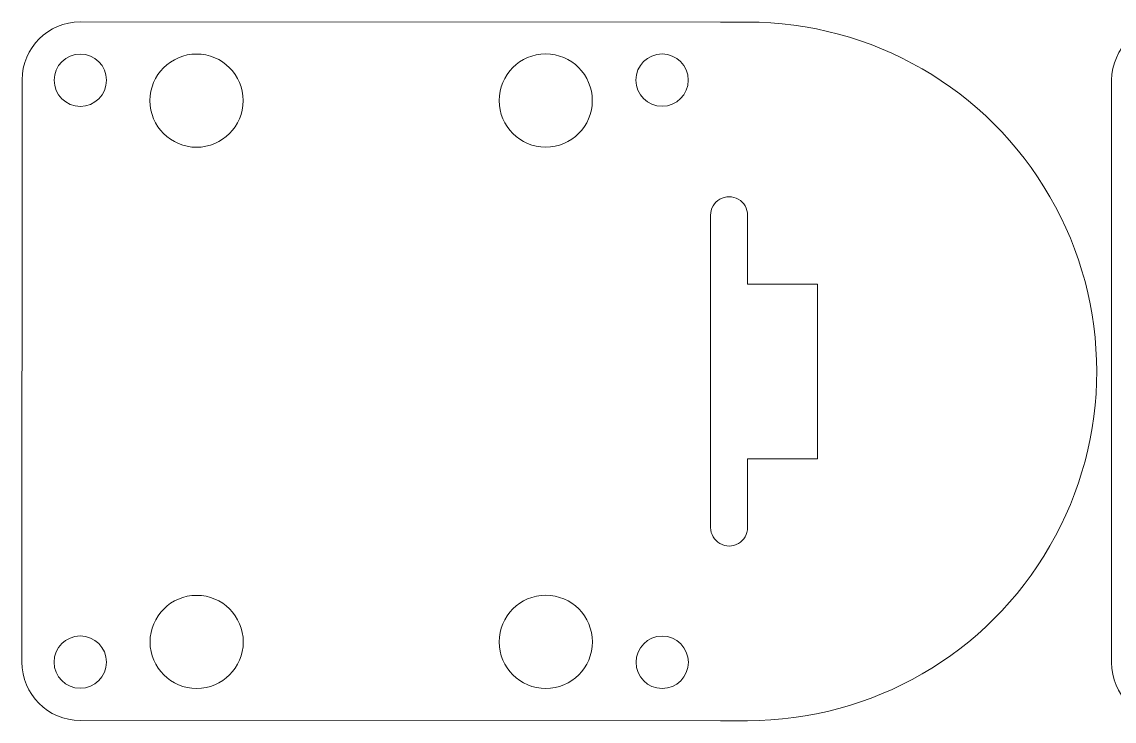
# Model space of a CAD drawing. Header units: inches. Extents: x -11.8 to 6.2, y -5.8 to 5.2.
# Drawn here: x -11.75 to -8.055, y 2.847 to 5.211 of the extents above; entities that cross this region are included whole.
import ezdxf

# ---------------------------------------------------------------- set-up
doc = ezdxf.new("R2010")
doc.units = ezdxf.units.IN
doc.header["$MEASUREMENT"] = 0
doc.layers.add('VIEW_HATCHES', color=7, linetype='Continuous')

msp = doc.modelspace()

# ---------------------------------------------------------------- linework, layer by layer
at = {"layer": 'VIEW_HATCHES', "color": 4, "lineweight": 5}
for points in [[(-9.2951, 2.8485), (-8.8731, 2.8485), (-8.4832, 3.0737), (-8.2723, 3.4392), (-8.2723, 3.4392), (-8.0613, 3.8047), (-8.0614, 4.2549), (-8.2724, 4.6203), (-8.2724, 4.6203), (-8.4835, 4.9858), (-8.8734, 5.2108), (-9.2955, 5.2108), (-9.2955, 5.2108), (-9.2955, 5.2108), (-9.2955, 5.2108), (-9.2955, 5.2108), (-9.2955, 5.2108), (-9.2955, 5.2108), (-9.387, 5.2108), (-9.387, 5.2108), (-9.387, 5.2108), (-9.387, 5.2108), (-9.387, 5.2108), (-9.387, 5.2108), (-9.387, 5.2108), (-9.387, 5.2108), (-11.5528, 5.2114), (-11.5528, 5.2114), (-11.5528, 5.2114), (-11.5528, 5.2114), (-11.5528, 5.2114), (-11.5528, 5.2114), (-11.5528, 5.2114), (-11.6611, 5.2112), (-11.7489, 5.1238), (-11.7497, 5.0155), (-11.7497, 5.0155), (-11.7497, 5.0155), (-11.7497, 5.0155), (-11.7497, 5.0155), (-11.7497, 5.0155), (-11.7497, 5.0155), (-11.75, 3.0469), (-11.75, 3.0469), (-11.75, 3.0469), (-11.75, 3.0469), (-11.75, 3.0469), (-11.75, 3.0469), (-11.75, 3.0469), (-11.7502, 2.938), (-11.6622, 2.8495), (-11.5532, 2.8491), (-11.5532, 2.8491), (-11.5532, 2.8491), (-11.5532, 2.8491), (-11.5532, 2.8491), (-11.5532, 2.8491), (-11.5532, 2.8491), (-9.3873, 2.8484), (-9.3873, 2.8484), (-9.3873, 2.8484), (-9.3873, 2.8484), (-9.3873, 2.8484), (-9.3873, 2.8484), (-9.3873, 2.8484), (-9.3873, 2.8484), (-9.2951, 2.8485), (-9.2951, 2.8485), (-9.2951, 2.8485), (-9.2951, 2.8485), (-9.2951, 2.8485), (-9.2951, 2.8485)], [(-5.609, 2.847), (-5.187, 2.847), (-4.7971, 3.0722), (-4.5862, 3.4377), (-4.5862, 3.4377), (-4.3753, 3.8032), (-4.3753, 4.2535), (-4.5864, 4.6189), (-4.5864, 4.6189), (-4.7974, 4.9843), (-5.1874, 5.2094), (-5.6094, 5.2093), (-5.6094, 5.2093), (-5.6094, 5.2093), (-5.6094, 5.2093), (-5.6094, 5.2093), (-5.6094, 5.2093), (-5.6094, 5.2093), (-5.7009, 5.2093), (-5.7009, 5.2093), (-5.7009, 5.2093), (-5.7009, 5.2093), (-5.7009, 5.2093), (-5.7009, 5.2093), (-5.7009, 5.2093), (-5.7009, 5.2093), (-7.8668, 5.21), (-7.8668, 5.21), (-7.8668, 5.21), (-7.8668, 5.21), (-7.8668, 5.21), (-7.8668, 5.21), (-7.8668, 5.21), (-7.975, 5.2097), (-8.0628, 5.1223), (-8.0637, 5.0141), (-8.0637, 5.0141), (-8.0637, 5.0141), (-8.0637, 5.0141), (-8.0637, 5.0141), (-8.0637, 5.0141), (-8.0637, 5.0141), (-8.0639, 3.0455), (-8.0639, 3.0455), (-8.0639, 3.0455), (-8.0639, 3.0455), (-8.0639, 3.0455), (-8.0639, 3.0455), (-8.0639, 3.0455), (-8.0642, 2.9365), (-7.9761, 2.848), (-7.8671, 2.8476), (-7.8671, 2.8476), (-7.8671, 2.8476), (-7.8671, 2.8476), (-7.8671, 2.8476), (-7.8671, 2.8476), (-7.8671, 2.8476), (-5.7013, 2.847), (-5.7013, 2.847), (-5.7013, 2.847), (-5.7013, 2.847), (-5.7013, 2.847), (-5.7013, 2.847), (-5.7013, 2.847), (-5.7013, 2.847), (-5.609, 2.847), (-5.609, 2.847), (-5.609, 2.847), (-5.609, 2.847), (-5.609, 2.847), (-5.609, 2.847)]]:
    msp.add_open_spline(points, degree=3, knots=[0, 0, 0, 0, 0.055556, 0.055556, 0.055556, 0.055556, 0.111111, 0.111111, 0.111111, 0.111111, 0.166667, 0.166667, 0.166667, 0.166667, 0.222222, 0.222222, 0.222222, 0.222222, 0.277778, 0.277778, 0.277778, 0.277778, 0.333333, 0.333333, 0.333333, 0.333333, 0.388889, 0.388889, 0.388889, 0.388889, 0.444444, 0.444444, 0.444444, 0.444444, 0.5, 0.5, 0.5, 0.5, 0.555556, 0.555556, 0.555556, 0.555556, 0.611111, 0.611111, 0.611111, 0.611111, 0.666667, 0.666667, 0.666667, 0.666667, 0.722222, 0.722222, 0.722222, 0.722222, 0.777778, 0.777778, 0.777778, 0.777778, 0.833333, 0.833333, 0.833333, 0.833333, 0.888889, 0.888889, 0.888889, 0.888889, 0.944444, 0.944444, 0.944444, 0.944444, 1, 1, 1, 1], dxfattribs=at)
at = {"layer": 'VIEW_HATCHES', "lineweight": 5}
for points, knots in [([(-11.6409, 5.014), (-11.6409, 4.9652), (-11.6012, 4.9255), (-11.5523, 4.9256), (-11.5523, 4.9256), (-11.5035, 4.9256), (-11.4638, 4.9652), (-11.4639, 5.0141), (-11.4639, 5.0141), (-11.4639, 5.063), (-11.5035, 5.1026), (-11.5524, 5.1026), (-11.5524, 5.1026), (-11.6013, 5.1026), (-11.6409, 5.0629), (-11.6409, 5.014)], [0, 0, 0, 0, 0.25, 0.25, 0.25, 0.25, 0.5, 0.5, 0.5, 0.5, 0.75, 0.75, 0.75, 0.75, 1, 1, 1, 1]), ([(-11.3168, 4.945), (-11.3168, 4.858), (-11.2462, 4.7874), (-11.1592, 4.7874), (-11.1592, 4.7874), (-11.0721, 4.7874), (-11.0016, 4.858), (-11.0016, 4.9451), (-11.0016, 4.9451), (-11.0016, 5.0321), (-11.0722, 5.1026), (-11.1592, 5.1026), (-11.1592, 5.1026), (-11.2463, 5.1026), (-11.3168, 5.032), (-11.3168, 4.945)], [0, 0, 0, 0, 0.25, 0.25, 0.25, 0.25, 0.5, 0.5, 0.5, 0.5, 0.75, 0.75, 0.75, 0.75, 1, 1, 1, 1]), ([(-10.1357, 4.9452), (-10.1357, 4.8581), (-10.0651, 4.7876), (-9.9781, 4.7876), (-9.9781, 4.7876), (-9.891, 4.7876), (-9.8205, 4.8582), (-9.8205, 4.9452), (-9.8205, 4.9452), (-9.8205, 5.0323), (-9.8911, 5.1028), (-9.9781, 5.1028), (-9.9781, 5.1028), (-10.0652, 5.1028), (-10.1357, 5.0322), (-10.1357, 4.9452)], [0, 0, 0, 0, 0.25, 0.25, 0.25, 0.25, 0.5, 0.5, 0.5, 0.5, 0.75, 0.75, 0.75, 0.75, 1, 1, 1, 1]), ([(-9.6729, 5.0144), (-9.6729, 4.9655), (-9.6333, 4.9259), (-9.5844, 4.9259), (-9.5844, 4.9259), (-9.5355, 4.9259), (-9.4959, 4.9655), (-9.4959, 5.0144), (-9.4959, 5.0144), (-9.4959, 5.0633), (-9.5356, 5.1029), (-9.5844, 5.1029), (-9.5844, 5.1029), (-9.6333, 5.1029), (-9.6729, 5.0632), (-9.6729, 5.0144)], [0, 0, 0, 0, 0.25, 0.25, 0.25, 0.25, 0.5, 0.5, 0.5, 0.5, 0.75, 0.75, 0.75, 0.75, 1, 1, 1, 1]), ([(-9.4204, 4.5576), (-9.4204, 4.5576), (-9.4204, 4.5576), (-9.4204, 4.5576), (-9.4204, 4.5576), (-9.4204, 4.5576), (-9.4202, 3.5015), (-9.4202, 3.5015), (-9.4202, 3.5015), (-9.4202, 3.4792), (-9.4083, 3.4586), (-9.3889, 3.4474), (-9.3889, 3.4474), (-9.3696, 3.4362), (-9.3458, 3.4362), (-9.3264, 3.4474), (-9.3264, 3.4474), (-9.3071, 3.4586), (-9.2952, 3.4792), (-9.2952, 3.5016), (-9.2952, 3.5016), (-9.2952, 3.5016), (-9.2952, 3.7343), (-9.2952, 3.7343), (-9.2952, 3.7343), (-9.2952, 3.7343), (-9.059, 3.7344), (-9.059, 3.7344), (-9.059, 3.7344), (-9.059, 3.7344), (-9.0591, 4.3249), (-9.0591, 4.3249), (-9.0591, 4.3249), (-9.0591, 4.3249), (-9.2953, 4.3249), (-9.2953, 4.3249), (-9.2953, 4.3249), (-9.2953, 4.3249), (-9.2954, 4.5576), (-9.2954, 4.5576), (-9.2954, 4.5576), (-9.2954, 4.5576), (-9.2953, 4.5577), (-9.2953, 4.5577), (-9.2953, 4.5577), (-9.2954, 4.58), (-9.3073, 4.6006), (-9.3266, 4.6118), (-9.3266, 4.6118), (-9.3459, 4.623), (-9.3698, 4.6229), (-9.3891, 4.6118), (-9.3891, 4.6118), (-9.4084, 4.6006), (-9.4204, 4.58), (-9.4204, 4.5576)], [0, 0, 0, 0, 0.071429, 0.071429, 0.071429, 0.071429, 0.142857, 0.142857, 0.142857, 0.142857, 0.214286, 0.214286, 0.214286, 0.214286, 0.285714, 0.285714, 0.285714, 0.285714, 0.357143, 0.357143, 0.357143, 0.357143, 0.428571, 0.428571, 0.428571, 0.428571, 0.5, 0.5, 0.5, 0.5, 0.571429, 0.571429, 0.571429, 0.571429, 0.642857, 0.642857, 0.642857, 0.642857, 0.714286, 0.714286, 0.714286, 0.714286, 0.785714, 0.785714, 0.785714, 0.785714, 0.857143, 0.857143, 0.857143, 0.857143, 0.928571, 0.928571, 0.928571, 0.928571, 1, 1, 1, 1]), ([(-11.3165, 3.1147), (-11.3165, 3.0276), (-11.2459, 2.9571), (-11.1589, 2.9571), (-11.1589, 2.9571), (-11.0719, 2.9571), (-11.0013, 3.0277), (-11.0013, 3.1147), (-11.0013, 3.1147), (-11.0013, 3.2018), (-11.0719, 3.2723), (-11.1589, 3.2723), (-11.1589, 3.2723), (-11.246, 3.2723), (-11.3165, 3.2017), (-11.3165, 3.1147)], [0, 0, 0, 0, 0.25, 0.25, 0.25, 0.25, 0.5, 0.5, 0.5, 0.5, 0.75, 0.75, 0.75, 0.75, 1, 1, 1, 1]), ([(-10.1354, 3.1149), (-10.1354, 3.0278), (-10.0648, 2.9573), (-9.9778, 2.9573), (-9.9778, 2.9573), (-9.8908, 2.9573), (-9.8202, 3.0279), (-9.8202, 3.1149), (-9.8202, 3.1149), (-9.8202, 3.202), (-9.8908, 3.2725), (-9.9778, 3.2725), (-9.9778, 3.2725), (-10.0649, 3.2725), (-10.1354, 3.2019), (-10.1354, 3.1149)], [0, 0, 0, 0, 0.25, 0.25, 0.25, 0.25, 0.5, 0.5, 0.5, 0.5, 0.75, 0.75, 0.75, 0.75, 1, 1, 1, 1]), ([(-11.6411, 3.0465), (-11.6411, 2.9976), (-11.6015, 2.958), (-11.5526, 2.958), (-11.5526, 2.958), (-11.5037, 2.958), (-11.4641, 2.9976), (-11.4641, 3.0465), (-11.4641, 3.0465), (-11.4641, 3.0954), (-11.5037, 3.135), (-11.5526, 3.135), (-11.5526, 3.135), (-11.6015, 3.135), (-11.6411, 3.0954), (-11.6411, 3.0465)], [0, 0, 0, 0, 0.25, 0.25, 0.25, 0.25, 0.5, 0.5, 0.5, 0.5, 0.75, 0.75, 0.75, 0.75, 1, 1, 1, 1]), ([(-9.6726, 3.0459), (-9.6726, 2.997), (-9.633, 2.9574), (-9.5841, 2.9574), (-9.5841, 2.9574), (-9.5352, 2.9574), (-9.4956, 2.997), (-9.4956, 3.0459), (-9.4956, 3.0459), (-9.4956, 3.0948), (-9.5352, 3.1344), (-9.5841, 3.1344), (-9.5841, 3.1344), (-9.633, 3.1344), (-9.6726, 3.0947), (-9.6726, 3.0459)], [0, 0, 0, 0, 0.25, 0.25, 0.25, 0.25, 0.5, 0.5, 0.5, 0.5, 0.75, 0.75, 0.75, 0.75, 1, 1, 1, 1])]:
    msp.add_open_spline(points, degree=3, knots=knots, dxfattribs=at)

doc.saveas('drawing.dxf')
